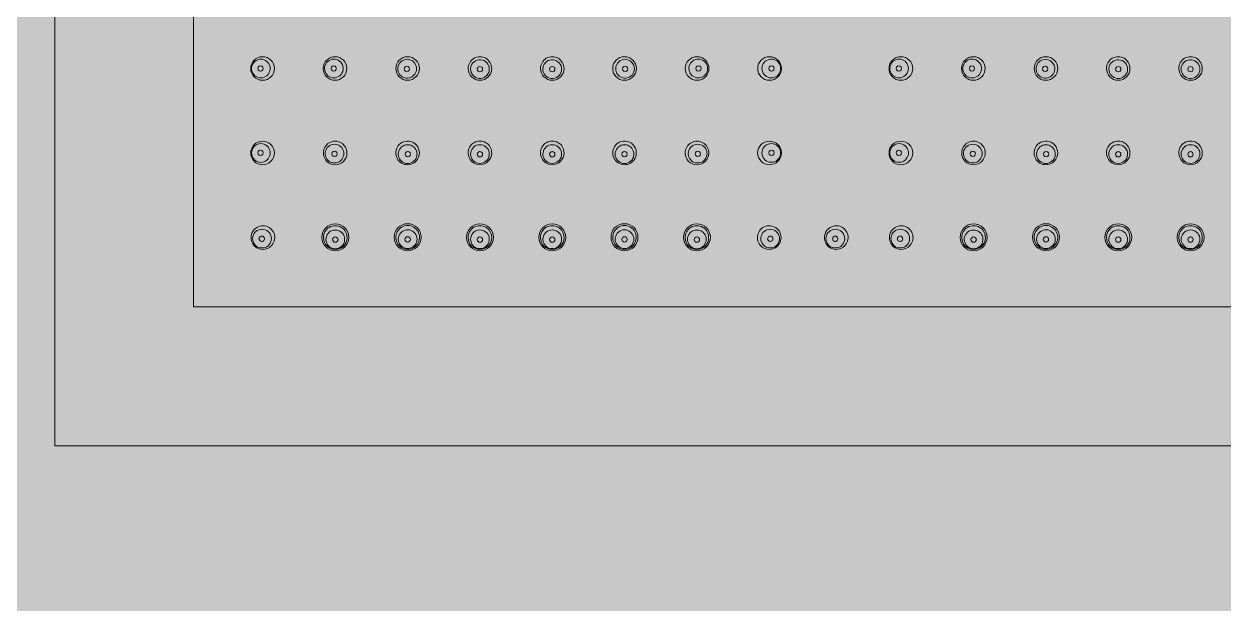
# Model space of a CAD drawing. Header units: metres. Extents: x 8 to 2416, y -346 to 476.
# Drawn here: x 134.4956 to 134.6493, y -93.8098 to -93.7355 of the extents above; entities that cross this region are included whole.
import ezdxf

# ---------------------------------------------------------------- set-up
doc = ezdxf.new("R2010")
doc.units = ezdxf.units.M
doc.linetypes.add('0', pattern=[0])
doc.layers.get('0').update_dxf_attribs({"color": 250, "linetype": '0', "lineweight": 20})
doc.layers.add('baños', color=140, linetype='Continuous', lineweight=0)
doc.layers.add('PLAFON', color=253, linetype='Continuous', lineweight=5)

# ---------------------------------------------------------------- blocks, each defined once
blk = doc.blocks.new('A$C3bae67db')
at = {"layer": 'baños'}
for points in [[(0.2000001275641807, 0.2000000241799569), (1.275641352549428e-07, 0.2000000241799569), (1.275641352549428e-07, 2.417995403902751e-08), (0.2000001275641807, 2.417995403902751e-08)], [(0.1822216636463319, 0.1822215602621071), (0.01777859148198413, 0.1822215602621071), (0.01777859148198413, 0.0177784880978038), (0.1822216636463319, 0.0177784880978038)]]:
    blk.add_lwpolyline(points, close=True, dxfattribs=at)
for centre, radius in [((0.05448229008286809, 0.04822083048440717), 0.0003427381330779128), ((0.06374232382266065, 0.04822083048440717), 0.0003427381330779128), ((0.1362579313056553, 0.04822083048440717), 0.0003427381330779128), ((0.1455179650454479, 0.04822083048440717), 0.0003427381330779128), ((0.0544796976509847, 0.02668658888557829), 0.001726273626168971), ((0.06374570612022445, 0.02668658888557829), 0.001726273626168971), ((0.07300127095707332, 0.0267089811679817), 0.001726273626168971), ((0.08227776122473962, 0.02668658888557829), 0.001726273626168971), ((0.1177224939035764, 0.02668658888557829), 0.001726273626168971), ((0.1269989841712427, 0.0267089811679817), 0.001726273626168971), ((0.1362545490080915, 0.02668658888557829), 0.001726273626168971), ((0.1455205574773313, 0.02668658888557829), 0.001726273626168971), ((0.1547761223141801, 0.0267089811679817), 0.001726273626168971), ((0.1640526125818464, 0.02668658888557829), 0.001726273626168971)]:
    blk.add_circle(centre, radius, dxfattribs=at)
for centre, radius, start, end in [((0.05447950815821834, 0.04830535329136509), 0.001508196546264781, 359.5063520397071, 180.4925711315599), ((0.05448327261931674, 0.04823226595558694), 0.001200198361899698, 180.0407498063049, 160.2387492971683), ((0.0637451057473104, 0.04830535329136509), 0.001508196546264781, 359.5074288684401, 180.4936479602929), ((0.063741341286212, 0.04823226595558694), 0.001200198361899698, 19.76125070283169, 359.9592501936951), ((0.07300799808488456, 0.04829983204311006), 0.001515209523409549, 0.2469365196410936, 179.7554027190644), ((0.07307393051199007, 0.04829041289027813), 0.001195045438537086, 22.2327774254911, 158.1927723495052), ((0.08230313815895762, 0.04830123208403947), 0.001515209523409549, 0.244597280935595, 179.7530634803589), ((0.08245510639424403, 0.04830973960579499), 0.001198002774692498, 19.54098476406944, 175.6504272075318), ((0.09158715569695097, 0.04829288916263508), 0.001523801172583426, 0.5737534540958034, 179.4252485220948), ((0.09181185024929484, 0.04831531252426302), 0.001193765215403577, 19.32207125938375, 180.3634045924782), ((0.108413099431365, 0.04829288916263508), 0.001523801172583426, 0.5747514779052038, 179.4262465459042), ((0.1081884048790211, 0.04831531252426302), 0.001193765215403577, 359.6365954075218, 160.6779287406167), ((0.1176971169693584, 0.04830123208403947), 0.001515209523409549, 0.2469365196410936, 179.7554027190644), ((0.117545148734072, 0.04830973960579499), 0.001198002774692498, 4.349572792468204, 160.4590152359306), ((0.1269922570434314, 0.04829983204311006), 0.001515209523409549, 0.244597280935595, 179.7530634803589), ((0.1269263246163259, 0.04829041289027813), 0.001195045438537086, 21.80722765049478, 157.7672225745089), ((0.1362551493810056, 0.04830535329136509), 0.001508196546264781, 359.5063520397071, 180.4925711315599), ((0.136258913842104, 0.04823226595558694), 0.001200198361899698, 180.0407498063049, 160.2387492971683), ((0.1455207469700976, 0.04830535329136509), 0.001508196546264781, 359.5074288684401, 180.4936479602929), ((0.1455169825089992, 0.04823226595558694), 0.001200198361899698, 19.76125070283169, 359.9592501936951), ((0.1547836393076718, 0.04829983204311006), 0.001515209523409549, 0.2469365196410936, 179.7554027190644), ((0.1548495717347773, 0.04829041289027813), 0.001195045438537086, 22.2327774254911, 158.1927723495052), ((0.1640787793817449, 0.04830123208403947), 0.001515209523409549, 0.244597280935595, 179.7530634803589), ((0.1642307476170313, 0.04830973960579499), 0.001198002774692498, 19.54098476406944, 175.6504272075318), ((0.173362401986898, 0.04828991417337747), 0.001523801172583426, 0.5737534540958034, 179.4252485220948), ((0.1735870965392419, 0.04831233753500541), 0.001193765215403577, 19.32207125938332, 180.3634045924782), ((0.05447950813184299, 0.04830256055384652), 0.001508175096699564, 180.3864785172691, 359.6124446539787), ((0.05441135045814782, 0.04825181414821245), 0.001128460337495796, 160.0025846814546, 181.0359251744131), ((0.06374510577368575, 0.04830256055384652), 0.001508175096699564, 180.3875553460212, 359.6135214827309), ((0.06381326344738092, 0.04825181414821245), 0.001128460337495796, 358.9640748255869, 19.99741531854547), ((0.0730079978090803, 0.0483133432936107), 0.001515211808342921, 180.2663152946292, 359.7360239440766), ((0.07307399016074534, 0.04827434875366166), 0.001201160729709154, 157.4823809651806, 188.7029098754977), ((0.0730739901680213, 0.04827434875229741), 0.001201160737011495, 188.7029097774981, 327.0834398944905), ((0.07309017895497938, 0.04826839792886162), 0.0003418119665338834, 359.8484264500146, 180.1447206987231), ((0.07309017884925062, 0.04826663031510847), 0.0003418119665339049, 179.8484264500145, 0.1447206987231602), ((0.07307399016756655, 0.04827434875192793), 0.001201160736598691, 327.0834398431394, 22.94316871134834), ((0.08230313843476189, 0.04831474333454011), 0.001515211808342921, 180.2639760559234, 359.7336847053708), ((0.08246630862297799, 0.04830747408396618), 0.001209345381516621, 175.5836531630929, 199.5814432629045), ((0.0824559052025311, 0.04830287546277745), 0.001198002720139636, 199.5409825423227, 0.1675718781782871), ((0.08247988574701459, 0.04830691647830676), 0.0003418119665338834, 359.8552793012769, 180.1515735499855), ((0.08247988585274335, 0.04830514886458204), 0.0003418119665339049, 179.8552793012768, 0.1515735499854856), ((0.08244954324434595, 0.04830641093863264), 0.001204359554630129, 359.9984916965058, 19.6016971446696), ((0.09158715596547928, 0.04832370012851683), 0.001523803867774046, 180.5837768436947, 359.4152251325286), ((0.0918259001020747, 0.04830768338760194), 0.001207791059114692, 179.9972673894018, 199.4636292400843), ((0.0918136551121993, 0.04830022781774446), 0.001193765217027741, 199.3220713678814, 0.3634036108910048), ((0.09184873122601722, 0.04830963359011875), 0.0003407568798300127, 359.6753688899595, 180.6539242679389), ((0.09184874240166074, 0.04830574457144721), 0.0003407458622599414, 180.0000000000635, 0.3292931579268081), ((0.09179960526373954, 0.04830785695426343), 0.001207791056576054, 359.9972663805075, 19.4636292666918), ((0.1084130991628367, 0.04832370012851683), 0.001523803867774046, 180.5847748674714, 359.4162231563053), ((0.1081866000161167, 0.04830022781774446), 0.001193765217027741, 179.636596389109, 340.6779286321186), ((0.1082006498645764, 0.04830785695426343), 0.001207791056576054, 160.5363707333082, 180.0027336194925), ((0.1081515239022988, 0.04830963359011875), 0.0003407568798300127, 359.346075732061, 180.3246311100405), ((0.1081515127266552, 0.04830574457144721), 0.0003407458622599414, 179.6707068420732, 359.9999999999364), ((0.1081743550262413, 0.04830768338760194), 0.001207791059114692, 340.5363707599157, 0.002732610598238034), ((0.1176971166935541, 0.04831474333454011), 0.001515211808342921, 180.2663152946292, 359.7360239440766), ((0.1175443499257849, 0.04830287546277745), 0.001198002720139636, 179.8324281218217, 340.4590174576773), ((0.11755071188397, 0.04830641093863264), 0.001204359554630129, 160.3983028553304, 180.0015083034943), ((0.1175203693813014, 0.04830691647830676), 0.0003418119665338834, 359.8484264500146, 180.1447206987231), ((0.1175203692755726, 0.04830514886458204), 0.0003418119665339049, 179.8484264500145, 0.1447206987231602), ((0.117533946505338, 0.04830747408396618), 0.001209345381516621, 340.4185567370955, 4.416346836907127), ((0.1269922573192357, 0.0483133432936107), 0.001515211808342921, 180.2639760559234, 359.7336847053708), ((0.1269262649607494, 0.04827434875192793), 0.001201160736598691, 157.0568312886517, 212.9165601568606), ((0.1269262649602947, 0.04827434875229741), 0.001201160737011495, 212.9165601055094, 351.2970902225019), ((0.1269100761733366, 0.04826839792886162), 0.0003418119665338834, 359.8552793012769, 180.1515735499855), ((0.1269100762790654, 0.04826663031510847), 0.0003418119665339049, 179.8552793012768, 0.1515735499854856), ((0.1269262649675706, 0.04827434875366166), 0.001201160729709154, 351.2970901245022, 22.51761903481942), ((0.1362551493546302, 0.04830256055384652), 0.001508175096699564, 180.3864785172691, 359.6124446539787), ((0.1361869916809351, 0.04825181414821245), 0.001128460337495796, 160.0025846814546, 181.0359251744131), ((0.145520746996473, 0.04830256055384652), 0.001508175096699564, 180.3875553460212, 359.6135214827309), ((0.1455889046701682, 0.04825181414821245), 0.001128460337495796, 358.9640748255869, 19.99741531854547), ((0.1547836390318675, 0.0483133432936107), 0.001515211808342921, 180.2663152946292, 359.7360239440766), ((0.1548496313835326, 0.04827434875366166), 0.001201160729709154, 157.4823809651801, 188.7029098754977), ((0.1548496313908085, 0.04827434875229741), 0.001201160737011495, 188.7029097774981, 327.0834398944909), ((0.1548658201777666, 0.04826839792886162), 0.0003418119665338834, 359.8484264500146, 180.1447206987231), ((0.1548658200720379, 0.04826663031510847), 0.0003418119665339049, 179.8484264500145, 0.1447206987231602), ((0.1548496313903538, 0.04827434875192793), 0.001201160736598691, 327.0834398431394, 22.94316871134834), ((0.1640787796575491, 0.04831474333454011), 0.001515211808342921, 180.2639760559234, 359.7336847053708), ((0.1642419498457652, 0.04830747408396618), 0.001209345381516621, 175.5836531630925, 199.5814432629045), ((0.1642315464253183, 0.04830287546277745), 0.001198002720139636, 199.5409825423227, 0.1675718781782871), ((0.1642555269698018, 0.04830691647830676), 0.0003418119665338834, 359.8552793012769, 180.1515735499855), ((0.1642555270755306, 0.04830514886458204), 0.0003418119665339049, 179.8552793012768, 0.1515735499854856), ((0.1642251844671332, 0.04830641093863264), 0.001204359554630129, 359.9984916965058, 19.6016971446696), ((0.1733624022554263, 0.04832072513925922), 0.001523803867774046, 180.5837768436947, 359.4152251325286), ((0.1736011463920217, 0.04830470839834433), 0.001207791059114692, 179.9972673894018, 199.4636292400843), ((0.1735889014021463, 0.04829725282848685), 0.001193765217027741, 199.3220713678814, 0.3634036108910048), ((0.1736239775159643, 0.04830665860086114), 0.0003407568798300127, 359.6753688899595, 180.6539242679389), ((0.1736239886916078, 0.0483027695821896), 0.0003407458622599414, 180.0000000000635, 0.3292931579268081), ((0.1735748515534592, 0.04830488196500582), 0.001207791056576054, 359.9972663805075, 19.46362926669136), ((0.05447967492748695, 0.03750705970290014), 0.001508573317714411, 358.8207356911439, 181.1783762100055), ((0.05448032528509295, 0.03735122465544904), 0.00120197248215199, 0.1605960866830021, 160.2331046607047), ((0.06374493897804179, 0.03750705970290014), 0.001508573317714411, 358.8216237899945, 181.1792643088561), ((0.0637442886204358, 0.03735122465544904), 0.00120197248215199, 19.76689533929529, 179.839403913317), ((0.07300972598702948, 0.0375076357333306), 0.001507949430811743, 12.71368867748525, 181.2138850666507), ((0.07300455933703098, 0.03734555167048015), 0.001200943033476937, 359.9331528515922, 160.1968952919807), ((0.0822868853888199, 0.03749141499386255), 0.001510635915196017, 359.4437361404923, 180.4893048771358), ((0.08237573954600386, 0.03740852269660522), 0.001200943033476937, 19.80310470801976, 180.0668471484078), ((0.09158621378331055, 0.037483245827584), 0.001523560504830024, 0.5561373689593011, 179.441573742277), ((0.09180919968364698, 0.03750457480577651), 0.001193893552601191, 19.32998703848845, 180.3617157200807), ((0.1084140413450054, 0.037483245827584), 0.001523560504830024, 0.5584262577229699, 179.4438626310407), ((0.108191055444669, 0.03750457480577651), 0.001193893552601191, 359.6382842799194, 160.6700129615116), ((0.1177133697394961, 0.03749141499386255), 0.001510635915196017, 359.5106951228642, 180.5562638595077), ((0.1176245155823121, 0.03740852269660522), 0.001200943033476937, 359.9331528515922, 160.1968952919803), ((0.1269905291412865, 0.0375076357333306), 0.001507949430811743, 358.7861149333493, 167.2863113225147), ((0.126995695791285, 0.03734555167048015), 0.001200943033476937, 19.80310470801934, 180.0668471484078), ((0.1362553161502742, 0.03750705970290014), 0.001508573317714411, 358.8207356911439, 181.1783762100055), ((0.1362559665078802, 0.03735122465544904), 0.00120197248215199, 0.1605960866830021, 160.2331046607047), ((0.145520580200829, 0.03750705970290014), 0.001508573317714411, 358.8216237899945, 181.1792643088561), ((0.145519929843223, 0.03735122465544904), 0.00120197248215199, 19.76689533929529, 179.839403913317), ((0.1547853672098167, 0.0375076357333306), 0.001507949430811743, 12.71368867748525, 181.2138850666507), ((0.1547802005598182, 0.03734555167048015), 0.001200943033476937, 359.9331528515922, 160.1968952919803), ((0.1640625266116071, 0.03749141499386255), 0.001510635915196017, 359.4437361404923, 180.4893048771358), ((0.1641513807687911, 0.03740852269660522), 0.001200943033476937, 19.80310470801934, 180.0668471484078), ((0.1733614600732576, 0.03748027083832639), 0.001523560504830024, 0.5561373689593011, 179.441573742277), ((0.173584445973594, 0.0375015998165189), 0.001193893552601191, 19.32998703848845, 180.3617157200807), ((0.05447967483312688, 0.03749472655624331), 0.001508369991397104, 180.7099927432195, 359.2891192542868), ((0.05447514442696821, 0.0373544915322519), 0.001195992791243886, 160.2964487053675, 179.9991928352202), ((0.05448111998019023, 0.03735787038669613), 0.001201973046303671, 180.1602606542332, 340.0846719199311), ((0.05448089276453949, 0.03733025109221089), 0.0003427171174496419, 0.1454795033560317, 179.8585834045856), ((0.05448089270360335, 0.03733196717152154), 0.000342717117449731, 180.1454795032274, 359.8585834046492), ((0.05448629616487644, 0.03735461103354609), 0.001195996880989198, 340.1470106921285, 359.9991694389859), ((0.06374493907240186, 0.03749472655624331), 0.001508369991397104, 180.7108807457132, 359.2900072567805), ((0.06373831774087968, 0.03735461103354609), 0.001195996880989198, 180.0008305610141, 199.8529893078715), ((0.06374349392533851, 0.03735787038669613), 0.001201973046303671, 199.915328080069, 359.8397393457685), ((0.06374372114098925, 0.03733025109221089), 0.0003427171174496419, 0.1414165954143968, 179.854520496644), ((0.0637437212019254, 0.03733196717152154), 0.000342717117449731, 180.1414165953509, 359.8545204967726), ((0.06374946947856053, 0.0373544915322519), 0.001195992791243886, 0.0008071647797915169, 19.70355129463293), ((0.07301119532778877, 0.03749560606109625), 0.001509211767642307, 180.756105973771, 13.17146777037103), ((0.0730054199450283, 0.03734665124960301), 0.001200928035992184, 179.92580103304, 340.1673369226745), ((0.07300421366628917, 0.03734820647050796), 0.00119972075021922, 160.3105915023508, 180), ((0.07299085828638319, 0.03733293788692649), 0.0003424123588572697, 359.9019781301491, 179.907487058293), ((0.07299085823158613, 0.03733290496270669), 0.0003424123588573842, 179.9019778471349, 359.9074873413071), ((0.07300578258762336, 0.03734408659664368), 0.001199718968097798, 340.2766783095561, 0.003053155092960894), ((0.08228688576921606, 0.03749206581710141), 0.001510641993610608, 180.5139883427186, 359.4190526749139), ((0.08237451629541148, 0.03740705762276875), 0.001199718968097798, 179.996946844907, 199.7233216904439), ((0.08237487893800655, 0.03740962227572808), 0.001200928035992184, 199.8326630773255, 0.07419896695995848), ((0.08238944059665165, 0.03739590891305156), 0.0003424123588572697, 0.09251294170702966, 180.0980218698508), ((0.08238944065144871, 0.03739587598883176), 0.0003424123588573842, 180.0925126586928, 0.09802215286506169), ((0.08237608521674566, 0.03741117749663303), 0.00119972075021922, 0, 19.68940849764915), ((0.0915862143840318, 0.03751332181942857), 0.001523564837230641, 180.5726433035475, 359.4250678076634), ((0.09182300489258388, 0.03749703765032208), 0.001207674969753276, 180, 199.4671047399676), ((0.09181096014524748, 0.03748974955649587), 0.00119389333313216, 199.3299781211269, 0.3589489030434814), ((0.09184579281189009, 0.0374989078239274), 0.0003407760450881728, 359.6804184144938, 180.3259849813467), ((0.09184579302630347, 0.03749506823120541), 0.0003407760450880885, 179.6804184145589, 0.3259849812831996), ((0.09179715508228448, 0.0374972869597876), 0.00120767496975197, 359.997253034212, 19.4671047486143), ((0.1084140407442842, 0.03751332181942857), 0.001523564837230641, 180.5749321923367, 359.4273566964525), ((0.1081892949830685, 0.03748974955649587), 0.00119389333313216, 179.6410510969565, 340.6700218788732), ((0.1082031000460315, 0.0374972869597876), 0.00120767496975197, 160.5328952513857, 180.002746965788), ((0.1081544623164259, 0.0374989078239274), 0.0003407760450881728, 359.6740150186533, 180.3195815855062), ((0.1081544621020125, 0.03749506823120541), 0.0003407760450880885, 179.6740150187168, 0.3195815854410826), ((0.1081772502357321, 0.03749703765032208), 0.001207674969753276, 340.5328952600324, 0), ((0.1177133693590999, 0.03749206581710141), 0.001510641993610608, 180.5809473250861, 359.4860116572814), ((0.1176253761903094, 0.03740962227572808), 0.001200928035992184, 179.92580103304, 340.1673369226745), ((0.1176241699115703, 0.03741117749663303), 0.00119972075021922, 160.3105915023508, 180), ((0.1176108144768673, 0.03739587598883176), 0.0003424123588573842, 179.9019778471349, 359.9074873413071), ((0.1176108145316643, 0.03739590891305156), 0.0003424123588572697, 359.9019781301491, 179.907487058293), ((0.1176257388329045, 0.03740705762276875), 0.001199718968097798, 340.2766783095565, 0.003053155092960894), ((0.1269890598005272, 0.03749560606109625), 0.001509211767642307, 166.828532229629, 359.243894026229), ((0.1269944725406926, 0.03734408659664368), 0.001199718968097798, 179.996946844907, 199.7233216904439), ((0.1269948351832877, 0.03734665124960301), 0.001200928035992184, 199.8326630773255, 0.07419896695995848), ((0.1270093968419328, 0.03733293788692649), 0.0003424123588572697, 0.09251294170702966, 180.0980218698508), ((0.1270093968967299, 0.03733290496270669), 0.0003424123588573842, 180.0925126586928, 0.09802215286506169), ((0.1269960414620268, 0.03734820647050796), 0.00119972075021922, 0, 19.68940849764915), ((0.1362553160559141, 0.03749472655624331), 0.001508369991397104, 180.7099927432195, 359.2891192542868), ((0.1362507856497555, 0.0373544915322519), 0.001195992791243886, 160.2964487053675, 179.9991928352202), ((0.1362567612029775, 0.03735787038669613), 0.001201973046303671, 180.1602606542315, 340.0846719199311), ((0.1362565339873267, 0.03733025109221089), 0.0003427171174496419, 0.1454795033560317, 179.8585834045856), ((0.1362565339263906, 0.03733196717152154), 0.000342717117449731, 180.1454795032274, 359.8585834046492), ((0.1362619373874363, 0.03735461103354609), 0.001195996880989198, 340.1470106921285, 359.9991694389859), ((0.1455205802951891, 0.03749472655624331), 0.001508369991397104, 180.7108807457132, 359.2900072567805), ((0.1455139589634395, 0.03735461103354609), 0.001195996880989198, 180.0008305610141, 199.8529893078715), ((0.1455191351481258, 0.03735787038669613), 0.001201973046303671, 199.915328080069, 359.8397393457668), ((0.1455193623637765, 0.03733025109221089), 0.0003427171174496419, 0.1414165954143968, 179.854520496644), ((0.1455193624247126, 0.03733196717152154), 0.000342717117449731, 180.1414165953509, 359.8545204967726), ((0.1455251107013478, 0.0373544915322519), 0.001195992791243886, 0.0008071647797915169, 19.7035512946325), ((0.154786836550576, 0.03749560606109625), 0.001509211767642307, 180.756105973771, 13.17146777037103), ((0.1547810611678155, 0.03734665124960301), 0.001200928035992184, 179.92580103304, 340.1673369226745), ((0.1547798548890764, 0.03734820647050796), 0.00119972075021922, 160.3105915023508, 180), ((0.1547664994543734, 0.03733290496270669), 0.0003424123588573842, 179.9019778471349, 359.9074873413071), ((0.1547664995091704, 0.03733293788692649), 0.0003424123588572697, 359.9019781301491, 179.907487058293), ((0.1547814238101832, 0.03734408659664368), 0.001199718968097798, 340.2766783095565, 0.003053155092960894), ((0.1640625269920033, 0.03749206581710141), 0.001510641993610608, 180.5139883427186, 359.4190526749139), ((0.1641501575181987, 0.03740705762276875), 0.001199718968097798, 179.996946844907, 199.7233216904439), ((0.1641505201607938, 0.03740962227572808), 0.001200928035992184, 199.8326630773255, 0.07419896695995848), ((0.1641650818194389, 0.03739590891305156), 0.0003424123588572697, 0.09251294170702966, 180.0980218698508), ((0.164165081874236, 0.03739587598883176), 0.0003424123588573842, 180.0925126586928, 0.09802215286506169), ((0.1641517264395329, 0.03741117749663303), 0.00119972075021922, 0, 19.68940849764915), ((0.1733614606739788, 0.03751034683017096), 0.001523564837230641, 180.5726433035458, 359.4250678076634), ((0.1735982511823035, 0.03749406266106448), 0.001207674969753276, 180, 199.4671047399676), ((0.1735862064351945, 0.03748677456723826), 0.00119389333313216, 199.3299781211269, 0.3589489030434814), ((0.1736210391018371, 0.03749593283466979), 0.0003407760450881728, 359.6804184144938, 180.3259849813467), ((0.1736210393162505, 0.0374920932419478), 0.0003407760450880885, 179.6804184145589, 0.3259849812831996), ((0.1735724013722315, 0.03749431197052999), 0.00120767496975197, 359.997253034212, 19.4671047486143), ((0.05447989808065223, 0.02667391343092262), 0.001508910434373833, 357.9993150835639, 182.0003996025396), ((0.06374550569055693, 0.02667391343092262), 0.001508910434373833, 357.9996003974603, 182.0006849164357), ((0.07300219540023001, 0.02669492486114322), 0.001508967363600021, 357.8229479661159, 182.0301807567156), ((0.0822768367818103, 0.02667253257871138), 0.001508967363600021, 357.9698192432843, 182.1770520338841), ((0.0915392213878281, 0.02667135458144898), 0.001506273214753162, 99.63511704464473, 220.4695800463544), ((0.09166543075660094, 0.02652420001217237), 0.001200817506817739, 19.9156134316533, 180.0931729945744), ((0.09153705081323871, 0.02665505352376485), 0.001521988814155353, 328.3666638325222, 99.45184743878444), ((0.09985813866762783, 0.02667135458144898), 0.001506273214753162, 99.63511704464473, 220.4695800463544), ((0.09998434803640066, 0.02652420001217237), 0.001200817506817739, 19.9156134316533, 180.0931729945744), ((0.09985596809303843, 0.02665505352376485), 0.001521988814155353, 328.3666638325222, 99.45184743878444), ((0.1084632043150773, 0.02665505352376485), 0.001521988814155353, 80.54815256121559, 211.6333361674778), ((0.108334824371715, 0.02652420001217237), 0.001200817506817739, 359.9068270054257, 160.0843865683467), ((0.1084610337404879, 0.02667135458144898), 0.001506273214753162, 319.5304199536455, 80.36488295535524), ((0.1177234183465057, 0.02667253257871138), 0.001508967363600021, 357.8229479661159, 182.0301807567156), ((0.126998059728086, 0.02669492486114322), 0.001508967363600021, 357.9698192432843, 182.1770520338841), ((0.1362547494377591, 0.02667391343092262), 0.001508910434373833, 357.9993150835643, 182.0003996025396), ((0.1455203570476638, 0.02667391343092262), 0.001508910434373833, 357.9996003974603, 182.0006849164357), ((0.1547770467573368, 0.02669492486114322), 0.001508967363600021, 357.8229479661159, 182.0301807567156), ((0.1640516881389171, 0.02667253257871138), 0.001508967363600021, 357.9698192432843, 182.1770520338841), ((0.1733140727449349, 0.02667135458144898), 0.001506273214753162, 99.63511704464469, 220.4695800463544), ((0.1734402821137078, 0.02652420001217237), 0.001200817506817739, 19.91561343165329, 180.0931729945744), ((0.1733119021703455, 0.02665505352376485), 0.001521988814155353, 328.3666638325222, 99.45184743878444), ((0.05447989800812003, 0.02664483174987353), 0.001508175294152605, 180.8961877184803, 359.1035269676771), ((0.05446754951820232, 0.02643883786970136), 0.001188978101211688, 160.3206322798202, 179.9979251928167), ((0.05448101657564486, 0.02644619958888583), 0.001202467430117421, 180.3487255595719, 339.9526601246038), ((0.05447933488515311, 0.02643194665406767), 0.001202398407140004, 0.3318408663501854, 160.2005550083285), ((0.05448018144100253, 0.02640175909308695), 0.0003427214496676189, 0.3212440237048805, 179.6801582375024), ((0.05448018139393618, 0.02640559380273189), 0.0003427214496652206, 180.3212439525, 359.6801583086421), ((0.05449272013104611, 0.02643895539338459), 0.001188992995398989, 340.0872666414435, 359.9978397821129), ((0.06374550576308913, 0.02664483174987353), 0.001508175294152605, 180.8964730323229, 359.1038122815197), ((0.06374606888628342, 0.02643194665406767), 0.001202398407140004, 19.79944499167147, 179.6681591336499), ((0.06373268364016305, 0.02643895539338459), 0.001188992995398989, 180.0021602178871, 199.9127333585565), ((0.0637443871955643, 0.02644619958888583), 0.001202467430117421, 200.0473398753963, 359.651274440428), ((0.06374522233020663, 0.02640175909308695), 0.0003427214496676189, 0.319841762497594, 179.6787559762952), ((0.06374522237727298, 0.02640559380273189), 0.0003427214496652206, 180.3198416913579, 359.6787560475), ((0.06375785425300684, 0.02643883786970136), 0.001188978101211688, 0.002074807183306674, 19.67936772018027), ((0.07300215720872849, 0.02666512728060511), 0.001508167584307319, 180.8988493815665, 359.0998149017747), ((0.07299033093929985, 0.02645672450179504), 0.001188687084480606, 160.3205009243844, 179.9977989997734), ((0.07300409911065664, 0.02646430541645017), 0.001202478864778748, 180.359042434974, 339.9504803202509), ((0.07300233640874332, 0.02644936709833345), 0.001202472454991783, 0.3589689066509878, 160.1830485852777), ((0.07300338602179046, 0.02641921082382837), 0.0003427216785175545, 0.3316643734356975, 179.6745511584029), ((0.07300338580874133, 0.02642314140495827), 0.0003427216785174244, 180.3316643732419, 359.6745511585951), ((0.07301608250939218, 0.02645694831823775), 0.001188702755491038, 340.0855827822086, 359.9977080007025), ((0.08227687497308445, 0.02664273499817327), 0.001508167584307319, 180.9001850982253, 359.1011506184335), ((0.08227669577306962, 0.02642697481593004), 0.001202472454991783, 19.81695141472233, 179.641031093349), ((0.08226294967264813, 0.02643455603583433), 0.001188702755491038, 180.0022919992975, 199.9144172177913), ((0.08227493307138367, 0.02644191313401834), 0.001202478864778748, 200.0495196797492, 359.640957565026), ((0.08227564616002248, 0.02639681854142495), 0.0003427216785175545, 0.325448841597066, 179.6683356265643), ((0.08227564637329898, 0.02640074912255486), 0.0003427216785174244, 180.3254488414049, 359.6683356267581), ((0.08228870124274046, 0.0264343322193632), 0.001188687084480606, 0.002201000226615922, 19.679499075616), ((0.09166078629935193, 0.02652212379907937), 0.001196171468180108, 179.9940856858028, 199.7164971101882), ((0.09166326351167164, 0.02652895707930369), 0.001200821812368165, 199.9835494131534, 0.09291659226688478), ((0.09168398208064765, 0.02650338848794931), 0.0003432313649668054, 110.3438179429309, 186.4068517767278), ((0.09168121028435827, 0.02650326509185774), 0.000340463161306216, 186.4382666950106, 260.3435083406337), ((0.09168403917576917, 0.02650533577721248), 0.0003414261719296849, 36.66222727331041, 110.4664079093242), ((0.09168160521697111, 0.02650624008111535), 0.0003434622621792048, 260.3618066719729, 324.2972788445859), ((0.09168335186971355, 0.02650572673504925), 0.0003417448353014675, 324.1962748123012, 36.54084338243106), ((0.09166790551783244, 0.02653102697913923), 0.00119617823364954, 359.9941310564691, 19.64854227943771), ((0.09997970357915165, 0.02652212379907937), 0.001196171468180108, 179.9940856858028, 199.7164971101882), ((0.09998218079147136, 0.02652895707930369), 0.001200821812368165, 199.9835494131534, 0.09291659226688478), ((0.1000028993604474, 0.02650338848794931), 0.0003432313649668054, 110.3438179429309, 186.4068517767278), ((0.100000127564158, 0.02650326509185774), 0.000340463161306216, 186.4382666950106, 260.3435083406337), ((0.1000029564555689, 0.02650533577721248), 0.0003414261719296849, 36.66222727331041, 110.4664079093242), ((0.1000005224967708, 0.02650624008111535), 0.0003434622621792048, 260.3618066719729, 324.2972788445859), ((0.1000022691495133, 0.02650572673504925), 0.0003417448353014675, 324.1962748123012, 36.54084338243106), ((0.09998682279763216, 0.02653102697913923), 0.00119617823364954, 359.9941310564691, 19.64854227943771), ((0.1083369916166443, 0.02652895707930369), 0.001200821812368165, 179.9070834077331, 340.0164505868466), ((0.1083323496104835, 0.02653102697913923), 0.00119617823364954, 160.3514577205623, 180.0058689435308), ((0.1083169032586024, 0.02650572673504925), 0.0003417448353014675, 143.4591566175694, 215.8037251876988), ((0.1083186499113449, 0.02650624008111535), 0.0003434622621792048, 215.7027211554145, 279.638193328027), ((0.1083162159525468, 0.02650533577721248), 0.0003414261719296849, 69.53359209067582, 143.3377727266896), ((0.1083190448439577, 0.02650326509185774), 0.000340463161306216, 279.6564916593663, 353.5617333049894), ((0.1083162730476683, 0.02650338848794931), 0.0003432313649668054, 353.5931482232722, 69.65618205706906), ((0.1083394688289641, 0.02652212379907937), 0.001196171468180108, 340.2835028898117, 0.005914314197119606), ((0.1177233801552315, 0.02664273499817327), 0.001508167584307319, 180.8988493815665, 359.0998149017747), ((0.1177115538855755, 0.0264343322193632), 0.001188687084480606, 160.320500924384, 179.9977989997734), ((0.1177253220569323, 0.02644191313401834), 0.001202478864778748, 180.359042434974, 339.9504803202509), ((0.1177235593552464, 0.02642697481593004), 0.001202472454991783, 0.3589689066509878, 160.1830485852777), ((0.1177246089682935, 0.02639681854142495), 0.0003427216785175545, 0.3316643734356975, 179.6745511584029), ((0.117724608755017, 0.02640074912255486), 0.0003427216785174244, 180.3316643732419, 359.6745511585951), ((0.1177373054556679, 0.02643455603583433), 0.001188702755491038, 340.0855827822086, 359.9977080007025), ((0.1269980979195875, 0.02666512728060511), 0.001508167584307319, 180.9001850982253, 359.1011506184335), ((0.1269979187195727, 0.02644936709833345), 0.001202472454991783, 19.81695141472233, 179.641031093349), ((0.1269841726189238, 0.02645694831823775), 0.001188702755491038, 180.0022919992975, 199.9144172177913), ((0.1269961560176593, 0.02646430541645017), 0.001202478864778748, 200.0495196797492, 359.640957565026), ((0.1269968691065255, 0.02641921082382837), 0.0003427216785175545, 0.325448841597066, 179.6683356265643), ((0.1269968693195747, 0.02642314140495827), 0.0003427216785174244, 180.3254488414049, 359.6683356267581), ((0.1270099241890161, 0.02645672450179504), 0.001188687084480606, 0.002201000226615922, 19.67949907561558), ((0.1362547493652269, 0.02664483174987353), 0.001508175294152605, 180.8961877184803, 359.1035269676771), ((0.1362424008753091, 0.02643883786970136), 0.001188978101211688, 160.3206322798197, 179.9979251928167), ((0.1362558679327517, 0.02644619958888583), 0.001202467430117421, 180.3487255595719, 339.9526601246038), ((0.1362541862420326, 0.02643194665406767), 0.001202398407140004, 0.3318408663501854, 160.2005550083285), ((0.1362550327981094, 0.02640175909308695), 0.0003427214496676189, 0.3212440237048805, 179.6801582375024), ((0.136255032751043, 0.02640559380273189), 0.0003427214496652206, 180.3212439525, 359.6801583086421), ((0.1362675714881529, 0.02643895539338459), 0.001188992995398989, 340.0872666414435, 359.9978397821129), ((0.145520357120196, 0.02664483174987353), 0.001508175294152605, 180.8964730323229, 359.1038122815197), ((0.1455209202431629, 0.02643194665406767), 0.001202398407140004, 19.79944499167146, 179.6681591336499), ((0.1455075349972699, 0.02643895539338459), 0.001188992995398989, 180.0021602178871, 199.9127333585565), ((0.1455192385526711, 0.02644619958888583), 0.001202467430117421, 200.0473398753963, 359.651274440428), ((0.1455200736873135, 0.02640175909308695), 0.0003427214496676189, 0.319841762497594, 179.6787559762952), ((0.1455200737343798, 0.02640559380273189), 0.0003427214496652206, 180.3198416913579, 359.6787560475), ((0.1455327056101137, 0.02643883786970136), 0.001188978101211688, 0.002074807183306674, 19.67936772017984), ((0.1547770085658353, 0.02666512728060511), 0.001508167584307319, 180.8988493815665, 359.0998149017747), ((0.1547651822964067, 0.02645672450179504), 0.001188687084480606, 160.320500924384, 179.9977989997734), ((0.1547789504677635, 0.02646430541645017), 0.001202478864778748, 180.359042434974, 339.9504803202509), ((0.1547771877658501, 0.02644936709833345), 0.001202472454991783, 0.3589689066509878, 160.1830485852777), ((0.1547782373788973, 0.02641921082382837), 0.0003427216785175545, 0.3316643734356975, 179.6745511584029), ((0.1547782371658482, 0.02642314140495827), 0.0003427216785174244, 180.3316643732419, 359.6745511585951), ((0.1547909338662716, 0.02645694831823775), 0.001188702755491038, 340.0855827822086, 359.9977080007025), ((0.1640517263301913, 0.02664273499817327), 0.001508167584307319, 180.9001850982253, 359.1011506184335), ((0.1640515471301764, 0.02642697481593004), 0.001202472454991783, 19.81695141472233, 179.641031093349), ((0.164037801029755, 0.02643455603583433), 0.001188702755491038, 180.0022919992975, 199.9144172177913), ((0.1640497844284905, 0.02644191313401834), 0.001202478864778748, 200.0495196797492, 359.640957565026), ((0.1640504975171293, 0.02639681854142495), 0.0003427216785175545, 0.325448841597066, 179.6683356265643), ((0.1640504977304058, 0.02640074912255486), 0.0003427216785174244, 180.3254488414049, 359.6683356267581), ((0.1640635525998473, 0.0264343322193632), 0.001188687084480606, 0.002201000226615922, 19.67949907561558), ((0.1734356376564588, 0.02652212379907937), 0.001196171468180108, 179.9940856858028, 199.7164971101882), ((0.1734381148687785, 0.02652895707930369), 0.001200821812368165, 199.9835494131534, 0.09291659226688478), ((0.1734588334377545, 0.02650338848794931), 0.0003432313649668054, 110.3438179429309, 186.4068517767278), ((0.1734560616412377, 0.02650326509185774), 0.000340463161306216, 186.438266695011, 260.3435083406337), ((0.173458890532876, 0.02650533577721248), 0.0003414261719296849, 36.66222727331041, 110.466407909324), ((0.1734564565740779, 0.02650624008111535), 0.0003434622621792048, 260.3618066719729, 324.2972788445859), ((0.1734582032268204, 0.02650572673504925), 0.0003417448353014675, 324.1962748123012, 36.54084338243106), ((0.1734427568749393, 0.02653102697913923), 0.00119617823364954, 359.9941310564691, 19.64854227943728), ((0.09155394328079502, 0.0266604096107379), 0.001510474982378461, 219.7912758758021, 327.8576029366485), ((0.09987286056059475, 0.0266604096107379), 0.001510474982378461, 219.7912758758021, 327.8576029366485), ((0.108446311847521, 0.0266604096107379), 0.001510474982378461, 212.1423970633515, 320.2087241241978), ((0.1733287946379019, 0.0266604096107379), 0.001510474982378461, 219.7912758758021, 327.8576029366485)]:
    blk.add_arc(centre, radius, start, end, dxfattribs=at)
blk = doc.blocks.new('PL BASE 1N NASAS 09')
at = {"layer": 'baños', "xscale": -1}
blk.add_blockref('A$C3bae67db', (-107.0986146386241, -36.00921330538304), dxfattribs=at)
blk = doc.blocks.new('PL MUEBLES 1N NASAS 09')
at = {"layer": 'baños'}
blk.add_blockref('PL BASE 1N NASAS 09', (162.2615445691817, 88.20329366328178), dxfattribs=at)

msp = doc.modelspace()

# ---------------------------------------------------------------- hatches: boundary and pattern name
at = {"layer": 'PLAFON', "transparency": 33554477}
h = msp.add_hatch(color=256, dxfattribs=at)
h.dxf.hatch_style = 1
edge = h.paths.add_edge_path()
edge.add_line((131.7870650019969, -98.8300437773478), (133.8670427259038, -98.83004377734841))
edge.add_arc((133.8398347451112, -98.757727789062), 0.07726497512229599, 290.6181778509206, 358.2823234869284)
edge.add_line((133.9170650019987, -98.76004377734859), (133.9170650019951, -97.00004377734753))
edge.add_arc((133.8387960037385, -97.0087885242093), 0.07875599460210264, 6.375037114714815, 89.03164715930389)
edge.add_line((133.8401269911361, -96.93004377734759), (131.787065001997, -96.93004377734759))
edge.add_arc((131.787065001997, -97.00004377734759), 0.06999999999999318, 90, 180)
edge.add_line((131.717065001997, -97.00004377734759), (131.717065001997, -98.7600437773478))
edge.add_arc((131.7870650019969, -98.7600437773478), 0.06999999999996476, 180, 270)
edge = h.paths.add_edge_path(flags=17)
edge.add_arc((131.787065001997, -97.00004377734759), 0.06999999999999318, 90, 180, ccw=False)
edge.add_arc((131.787065001997, -97.00004377734759), 0.06999999999999318, 90, 180)
edge = h.paths.add_edge_path(flags=17)
edge.add_arc((131.7870650019969, -98.7600437773478), 0.06999999999996476, 180, 270)
edge.add_arc((131.7870650019969, -98.7600437773478), 0.06999999999996476, 180, 270)
edge = h.paths.add_edge_path(flags=17)
edge.add_line((133.8401269911361, -96.93004377734759), (131.787065001997, -96.93004377734759))
edge.add_line((133.8401269911361, -96.93004377734759), (131.787065001997, -96.93004377734759))
edge = h.paths.add_edge_path(flags=17)
edge.add_arc((133.8387960037385, -97.0087885242093), 0.07875599460210264, 6.375037114714815, 89.03164715930389)
edge.add_arc((133.8387960037385, -97.0087885242093), 0.07875599460210264, 6.375037114714815, 89.03164715930389)
edge = h.paths.add_edge_path(flags=17)
edge.add_line((133.9170650019987, -98.76004377734859), (133.9170650019951, -97.00004377734753))
edge.add_line((133.9170650019987, -98.76004377734859), (133.9170650019951, -97.00004377734753))
edge = h.paths.add_edge_path(flags=17)
edge.add_arc((133.8398347451112, -98.757727789062), 0.07726497512229599, 290.6181778509206, 358.2823234869284)
edge.add_arc((133.8398347451112, -98.757727789062), 0.07726497512229599, 290.6181778509206, 358.2823234869284)
edge = h.paths.add_edge_path(flags=17)
edge.add_line((131.7870650019969, -98.8300437773478), (133.8670427259038, -98.83004377734841))
edge.add_line((131.7870650019969, -98.8300437773478), (133.8670427259038, -98.83004377734841))
edge = h.paths.add_edge_path(flags=17)
edge.add_line((131.717065001997, -97.00004377734759), (131.717065001997, -98.7600437773478))
edge.add_line((131.717065001997, -97.00004377734759), (131.717065001997, -98.7600437773478))
edge = h.paths.add_edge_path()
edge.add_line((133.6095926678636, -90.6355498539143), (133.6095926678636, -91.94554985391461))
edge.add_arc((133.6795926678636, -91.94554985391461), 0.06999999999999318, 180, 270)
edge.add_line((133.6795926678636, -92.0155498539146), (134.7395926678618, -92.01554985391415))
h = msp.add_hatch(color=256, dxfattribs=at)
h.dxf.hatch_style = 1
edge = h.paths.add_edge_path()
edge.add_line((134.1170650019994, -95.40004377734783), (134.1170650019994, -96.71004377734815))
edge.add_arc((134.1870650019994, -96.71004377734815), 0.06999999999999318, 180, 270)
edge.add_line((134.1870650019994, -96.78004377734814), (135.2470650019976, -96.78004377734769))
edge.add_line((135.2470650019976, -96.78004377734769), (135.8670650019994, -96.78004377734791))
edge.add_arc((135.8398570212068, -96.70772778906151), 0.077264975122306, 290.6181778509404, 358.282323486929)
edge.add_line((135.9170872780943, -96.71004377734809), (135.9170872780906, -93.30004377734778))
edge.add_arc((135.838818279834, -93.30878852420955), 0.07875599460210264, 6.375037114714815, 89.03164715930389)
edge.add_line((135.8401492672316, -93.23004377734784), (134.1870650019994, -93.23004377734784))
edge.add_arc((134.1870650019994, -93.30004377734784), 0.06999999999999318, 90, 180)
edge.add_line((134.1170650019994, -93.30004377734784), (134.1170650019994, -95.40004377734783))

# ---------------------------------------------------------------- block references
msp.add_blockref('PL MUEBLES 1N NASAS 09', (79.53659163735574, -145.9836186373769))

doc.saveas('drawing.dxf')
